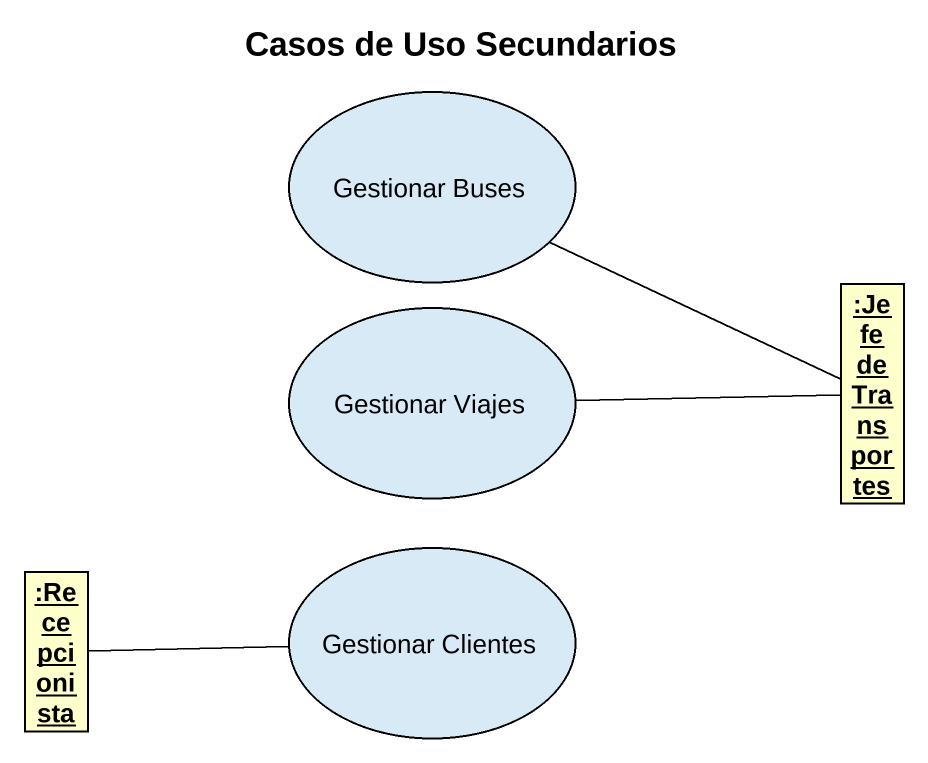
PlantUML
@startuml
title Casos de Uso Secundarios
allowmixing
hide circle
hide empty members
usecase "Gestionar Buses" as Gestionar_Buses
object ":Jefe de Transportes" as Jefe_de_Transportes
usecase "Gestionar Viajes" as Gestionar_Viajes
object ":Recepcionista" as Recepcionista
usecase "Gestionar Clientes" as Gestionar_Clientes
Gestionar_Buses -right- Jefe_de_Transportes
Gestionar_Viajes -right- Jefe_de_Transportes
Recepcionista -right- Gestionar_Clientes
@enduml
